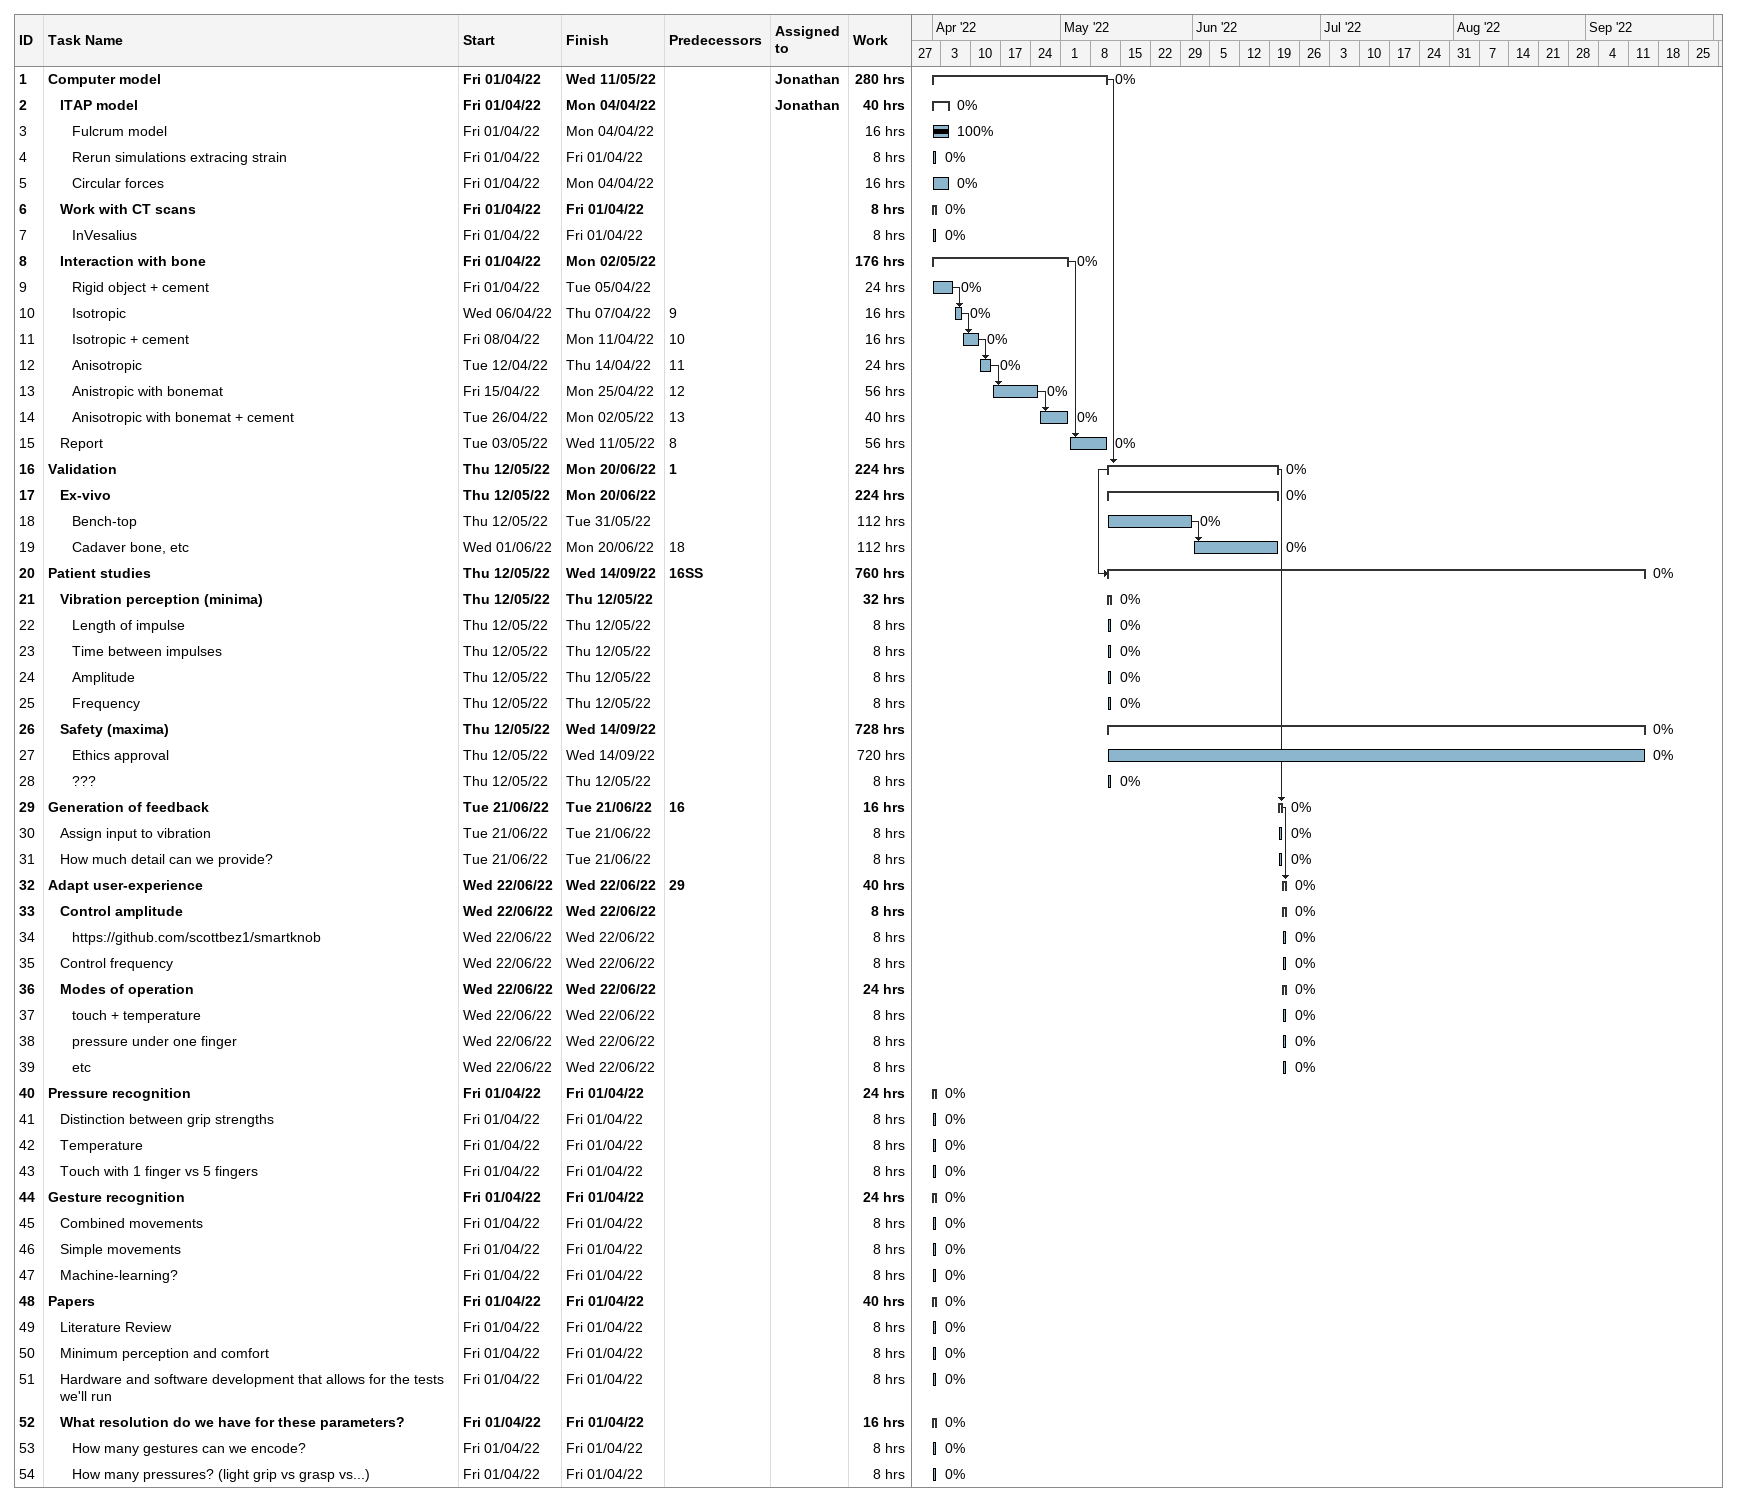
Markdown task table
| ID | Level | Task | Start | Finish | Predecessors | Resources | % complete | Work (h) |
|---|---|---|---|---|---|---|---|---|
| 1 | 1 | **Computer model** | 2022-04-01 | 2022-05-11 |  | Jonathan | 0 | 280 |
| 2 | 2 | **ITAP model** | 2022-04-01 | 2022-04-04 |  | Jonathan | 0 | 40 |
| 3 | 3 | Fulcrum model | 2022-04-01 | 2022-04-04 |  |  | 100 | 16 |
| 4 | 3 | Rerun simulations extracing strain | 2022-04-01 | 2022-04-01 |  |  | 0 | 8 |
| 5 | 3 | Circular forces | 2022-04-01 | 2022-04-04 |  |  | 0 | 16 |
| 6 | 2 | **Work with CT scans** | 2022-04-01 | 2022-04-01 |  |  | 0 | 8 |
| 7 | 3 | InVesalius | 2022-04-01 | 2022-04-01 |  |  | 0 | 8 |
| 8 | 2 | **Interaction with bone** | 2022-04-01 | 2022-05-02 |  |  | 0 | 176 |
| 9 | 3 | Rigid object + cement | 2022-04-01 | 2022-04-05 |  |  | 0 | 24 |
| 10 | 3 | Isotropic | 2022-04-06 | 2022-04-07 | 9 |  | 0 | 16 |
| 11 | 3 | Isotropic + cement | 2022-04-08 | 2022-04-11 | 10 |  | 0 | 16 |
| 12 | 3 | Anisotropic | 2022-04-12 | 2022-04-14 | 11 |  | 0 | 24 |
| 13 | 3 | Anistropic with bonemat | 2022-04-15 | 2022-04-25 | 12 |  | 0 | 56 |
| 14 | 3 | Anisotropic with bonemat + cement | 2022-04-26 | 2022-05-02 | 13 |  | 0 | 40 |
| 15 | 2 | Report | 2022-05-03 | 2022-05-11 | 8 |  | 0 | 56 |
| 16 | 1 | **Validation** | 2022-05-12 | 2022-06-20 | 1 |  | 0 | 224 |
| 17 | 2 | **Ex-vivo** | 2022-05-12 | 2022-06-20 |  |  | 0 | 224 |
| 18 | 3 | Bench-top | 2022-05-12 | 2022-05-31 |  |  | 0 | 112 |
| 19 | 3 | Cadaver bone, etc | 2022-06-01 | 2022-06-20 | 18 |  | 0 | 112 |
| 20 | 1 | **Patient studies** | 2022-05-12 | 2022-09-14 | 16SS |  | 0 | 760 |
| 21 | 2 | **Vibration perception (minima)** | 2022-05-12 | 2022-05-12 |  |  | 0 | 32 |
| 22 | 3 | Length of impulse | 2022-05-12 | 2022-05-12 |  |  | 0 | 8 |
| 23 | 3 | Time between impulses | 2022-05-12 | 2022-05-12 |  |  | 0 | 8 |
| 24 | 3 | Amplitude | 2022-05-12 | 2022-05-12 |  |  | 0 | 8 |
| 25 | 3 | Frequency | 2022-05-12 | 2022-05-12 |  |  | 0 | 8 |
| 26 | 2 | **Safety (maxima)** | 2022-05-12 | 2022-09-14 |  |  | 0 | 728 |
| 27 | 3 | Ethics approval | 2022-05-12 | 2022-09-14 |  |  | 0 | 720 |
| 28 | 3 | ??? | 2022-05-12 | 2022-05-12 |  |  | 0 | 8 |
| 29 | 1 | **Generation of feedback** | 2022-06-21 | 2022-06-21 | 16 |  | 0 | 16 |
| 30 | 2 | Assign input to vibration | 2022-06-21 | 2022-06-21 |  |  | 0 | 8 |
| 31 | 2 | How much detail can we provide? | 2022-06-21 | 2022-06-21 |  |  | 0 | 8 |
| 32 | 1 | **Adapt user-experience** | 2022-06-22 | 2022-06-22 | 29 |  | 0 | 40 |
| 33 | 2 | **Control amplitude** | 2022-06-22 | 2022-06-22 |  |  | 0 | 8 |
| 34 | 3 | https://github.com/scottbez1/smartknob | 2022-06-22 | 2022-06-22 |  |  | 0 | 8 |
| 35 | 2 | Control frequency | 2022-06-22 | 2022-06-22 |  |  | 0 | 8 |
| 36 | 2 | **Modes of operation** | 2022-06-22 | 2022-06-22 |  |  | 0 | 24 |
| 37 | 3 | touch + temperature | 2022-06-22 | 2022-06-22 |  |  | 0 | 8 |
| 38 | 3 | pressure under one finger | 2022-06-22 | 2022-06-22 |  |  | 0 | 8 |
| 39 | 3 | etc | 2022-06-22 | 2022-06-22 |  |  | 0 | 8 |
| 40 | 1 | **Pressure recognition** | 2022-04-01 | 2022-04-01 |  |  | 0 | 24 |
| 41 | 2 | Distinction between grip strengths | 2022-04-01 | 2022-04-01 |  |  | 0 | 8 |
| 42 | 2 | Temperature | 2022-04-01 | 2022-04-01 |  |  | 0 | 8 |
| 43 | 2 | Touch with 1 finger vs 5 fingers | 2022-04-01 | 2022-04-01 |  |  | 0 | 8 |
| 44 | 1 | **Gesture recognition** | 2022-04-01 | 2022-04-01 |  |  | 0 | 24 |
| 45 | 2 | Combined movements | 2022-04-01 | 2022-04-01 |  |  | 0 | 8 |
| 46 | 2 | Simple movements | 2022-04-01 | 2022-04-01 |  |  | 0 | 8 |
| 47 | 2 | Machine-learning? | 2022-04-01 | 2022-04-01 |  |  | 0 | 8 |
| 48 | 1 | **Papers** | 2022-04-01 | 2022-04-01 |  |  | 0 | 40 |
| 49 | 2 | Literature Review | 2022-04-01 | 2022-04-01 |  |  | 0 | 8 |
| 50 | 2 | Minimum perception and comfort | 2022-04-01 | 2022-04-01 |  |  | 0 | 8 |
| 51 | 2 | Hardware and software development that allows for the tests we'll run | 2022-04-01 | 2022-04-01 |  |  | 0 | 8 |
| 52 | 2 | **What resolution do we have for these parameters?** | 2022-04-01 | 2022-04-01 |  |  | 0 | 16 |
| 53 | 3 | How many gestures can we encode? | 2022-04-01 | 2022-04-01 |  |  | 0 | 8 |
| 54 | 3 | How many pressures? (light grip vs grasp vs...) | 2022-04-01 | 2022-04-01 |  |  | 0 | 8 |
